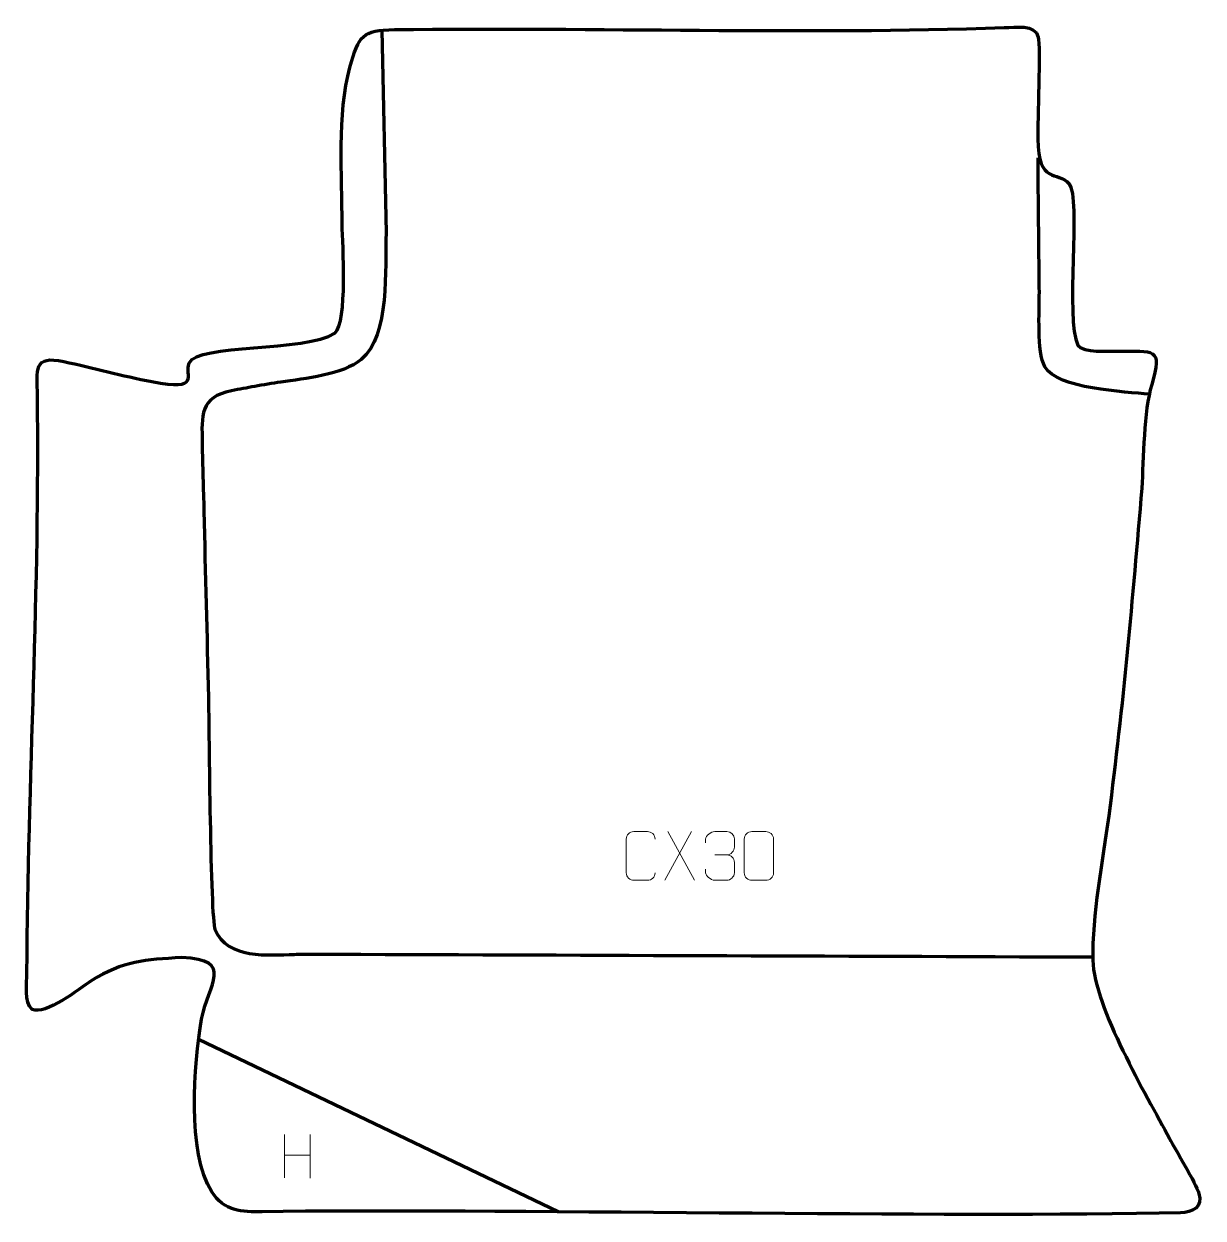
# Model space of a CAD drawing. Header units: millimetres. Extents: x -845 to -240, y 138 to 751.
import ezdxf

# ---------------------------------------------------------------- set-up
doc = ezdxf.new("R2010")
doc.units = ezdxf.units.MM
doc.header["$MEASUREMENT"] = 0
doc.layers.add('layer 2', color=7, linetype='Continuous')
doc.layers.add('layer 3', color=7, linetype='Continuous')

msp = doc.modelspace()

# ---------------------------------------------------------------- linework, layer by layer
at = {"layer": 'layer 2', "color": 142, "lineweight": 158}
for points, knots in [([(-661.4692, 747.8455), (-661.4692, 747.8455), (-659.2853, 643.7227), (-659.2853, 643.7227), (-659.2853, 643.7227), (-659.8817, 625.8627), (-657.3232, 591.002), (-672.1346, 578.6703), (-672.1346, 578.6703), (-681.4303, 570.931), (-701.4479, 568.8385), (-713.3377, 567.1128), (-713.3377, 567.1128), (-717.8388, 566.4181), (-722.3102, 565.6976), (-726.7947, 564.8997), (-726.7947, 564.8997), (-730.7707, 564.1809), (-734.7313, 563.4289), (-738.695, 562.6454), (-738.695, 562.6454), (-755.19, 559.3287), (-753.9885, 550.1199), (-753.7808, 535.6162), (-753.7808, 535.6162), (-753.6147, 524.0191), (-753.1761, 512.4406), (-752.908, 500.8474), (-752.908, 500.8474), (-752.1997, 468.9305), (-751.3065, 437.018), (-750.5785, 405.1014), (-750.5785, 405.1014), (-750.2806, 389.5312), (-749.6183, 291.9339), (-747.2342, 286.0651), (-747.2342, 286.0651), (-740.9397, 270.5705), (-719.7788, 272.8153), (-706.4514, 273.1739), (-706.4514, 273.1739), (-703.4049, 273.2411), (-700.3766, 273.2942), (-697.329, 273.3071), (-697.329, 273.3071), (-563.6774, 272.8236), (-430.0259, 272.3356), (-296.3743, 271.85)], [0, 0, 0, 0, 0.07692308, 0.07692308, 0.07692308, 0.07692308, 0.15384615, 0.15384615, 0.15384615, 0.15384615, 0.23076923, 0.23076923, 0.23076923, 0.23076923, 0.30769231, 0.30769231, 0.30769231, 0.30769231, 0.38461538, 0.38461538, 0.38461538, 0.38461538, 0.46153846, 0.46153846, 0.46153846, 0.46153846, 0.53846154, 0.53846154, 0.53846154, 0.53846154, 0.61538462, 0.61538462, 0.61538462, 0.61538462, 0.69230769, 0.69230769, 0.69230769, 0.69230769, 0.76923077, 0.76923077, 0.76923077, 0.76923077, 0.84615385, 0.84615385, 0.84615385, 0.84615385, 1, 1, 1, 1]), ([(-267.32, 560.8571), (-279.6133, 562.1778), (-314.6685, 563.5347), (-320.9517, 575.0224), (-320.9517, 575.0224), (-325.1011, 582.6089), (-323.7117, 603.6352), (-323.7672, 613.3664), (-323.7672, 613.3664), (-323.7672, 613.3664), (-323.7807, 615.7304), (-323.7807, 615.7304), (-323.7807, 615.7304), (-324.018, 637.9375), (-324.2393, 660.145), (-324.4545, 682.3523)], [0, 0, 0, 0, 0.2, 0.2, 0.2, 0.2, 0.4, 0.4, 0.4, 0.4, 0.6, 0.6, 0.6, 0.6, 1, 1, 1, 1])]:
    msp.add_open_spline(points, degree=3, knots=knots, dxfattribs=at)
msp.add_open_spline([(-570.8427, 140.9217), (-570.8427, 140.9217), (-755.6201, 229.3624), (-755.6201, 229.3624)], degree=3, dxfattribs=at)
at = {"layer": 'layer 3', "color": 242, "lineweight": 158}
msp.add_open_spline([(-810.76, 259.6355), (-794.0446, 269.8596), (-783.2462, 270.3811), (-764.2491, 271.5298), (-764.2491, 271.5298), (-736.7023, 270.2278), (-750.7112, 258.209), (-754.0565, 239.9341), (-754.0565, 239.9341), (-758.0239, 216.638), (-761.7966, 171.6135), (-748.8899, 151.1803), (-748.8899, 151.1803), (-742.6822, 141.3527), (-733.2998, 140.7725), (-722.9412, 140.935), (-722.9412, 140.935), (-613.1538, 142.6571), (-364.0286, 137.699), (-251.1841, 140.4253), (-251.1841, 140.4253), (-245.2439, 140.5688), (-239.6435, 143.3007), (-241.7966, 150.3065), (-241.7966, 150.3065), (-243.4828, 155.7929), (-253.4124, 172.0795), (-256.916, 178.5907), (-256.916, 178.5907), (-268.9114, 200.8779), (-295.5113, 246.0114), (-296.3532, 270.1098), (-296.3532, 270.1098), (-296.7834, 293.1935), (-291.1634, 320.9696), (-288.1212, 344.3038), (-288.1212, 344.3038), (-280.7387, 400.9292), (-275.8946, 455.8059), (-271.1623, 512.5925), (-271.1623, 512.5925), (-270.2534, 527.5021), (-270.2114, 552.4142), (-266.0562, 565.8461), (-266.0562, 565.8461), (-260.4277, 585.1108), (-264.6456, 582.9669), (-283.7731, 583.0453), (-283.7731, 583.0453), (-288.3128, 583.0639), (-301.1144, 582.1486), (-303.946, 586.0017), (-303.946, 586.0017), (-310.7322, 599.7476), (-302.2901, 661.7351), (-308.5224, 669.0054), (-308.5224, 669.0054), (-314.4815, 675.957), (-324.2684, 668.3683), (-324.5544, 692.103), (-324.5544, 692.103), (-324.6299, 700.4877), (-323.2375, 739.8648), (-324.2989, 744.263), (-324.2989, 744.263), (-325.9508, 751.1089), (-336.0132, 749.3645), (-341.7909, 749.1679), (-341.7909, 749.1679), (-445.3671, 745.6424), (-551.0323, 749.4797), (-654.9815, 748.1805), (-654.9815, 748.1805), (-671.6691, 747.8527), (-673.2568, 745.2296), (-677.8714, 728.7708), (-677.8714, 728.7708), (-684.6202, 704.6996), (-681.8367, 673.234), (-681.8721, 647.9347), (-681.8721, 647.9347), (-681.6861, 637.9898), (-678.9062, 597.8993), (-685.6849, 592.2594), (-685.6849, 592.2594), (-700.7081, 582.4708), (-756.37, 586.9709), (-760.4342, 576.9179), (-760.4342, 576.9179), (-763.096, 570.3339), (-753.7606, 562.5312), (-779.5885, 567.3458), (-779.5885, 567.3458), (-794.9586, 570.3041), (-809.6904, 574.4659), (-824.861, 577.7047), (-824.861, 577.7047), (-840.6358, 581.0725), (-838.5666, 573.3631), (-838.3944, 560.1153), (-838.3944, 560.1153), (-837.1204, 462.0958), (-843.2303, 362.3341), (-843.8348, 263.6599), (-843.8348, 263.6599), (-843.8658, 258.5966), (-845.366, 248.3258), (-841.0799, 244.9081), (-841.0799, 244.9081), (-834.3929, 241.6805), (-816.998, 255.4661), (-810.76, 259.6355)], degree=3, knots=[0, 0, 0, 0, 0.03448276, 0.03448276, 0.03448276, 0.03448276, 0.06896552, 0.06896552, 0.06896552, 0.06896552, 0.10344828, 0.10344828, 0.10344828, 0.10344828, 0.13793103, 0.13793103, 0.13793103, 0.13793103, 0.17241379, 0.17241379, 0.17241379, 0.17241379, 0.20689655, 0.20689655, 0.20689655, 0.20689655, 0.24137931, 0.24137931, 0.24137931, 0.24137931, 0.27586207, 0.27586207, 0.27586207, 0.27586207, 0.31034483, 0.31034483, 0.31034483, 0.31034483, 0.34482759, 0.34482759, 0.34482759, 0.34482759, 0.37931034, 0.37931034, 0.37931034, 0.37931034, 0.4137931, 0.4137931, 0.4137931, 0.4137931, 0.44827586, 0.44827586, 0.44827586, 0.44827586, 0.48275862, 0.48275862, 0.48275862, 0.48275862, 0.51724138, 0.51724138, 0.51724138, 0.51724138, 0.55172414, 0.55172414, 0.55172414, 0.55172414, 0.5862069, 0.5862069, 0.5862069, 0.5862069, 0.62068966, 0.62068966, 0.62068966, 0.62068966, 0.65517241, 0.65517241, 0.65517241, 0.65517241, 0.68965517, 0.68965517, 0.68965517, 0.68965517, 0.72413793, 0.72413793, 0.72413793, 0.72413793, 0.75862069, 0.75862069, 0.75862069, 0.75862069, 0.79310345, 0.79310345, 0.79310345, 0.79310345, 0.82758621, 0.82758621, 0.82758621, 0.82758621, 0.86206897, 0.86206897, 0.86206897, 0.86206897, 0.89655172, 0.89655172, 0.89655172, 0.89655172, 0.93103448, 0.93103448, 0.93103448, 0.93103448, 1, 1, 1, 1], dxfattribs=at)
at = {"layer": 'layer 3', "color": 250, "lineweight": 9}
for points, knots in [([(-521.1126, 315.0626), (-521.2524, 312.7392), (-522.9296, 311.2596), (-525.0773, 311.2488), (-525.0773, 311.2488), (-527.4092, 311.2492), (-529.7411, 311.2492), (-532.0726, 311.2488), (-532.0726, 311.2488), (-533.9976, 311.1434), (-535.9697, 313.0279), (-535.9585, 315.0452), (-535.9585, 315.0452), (-535.9581, 320.8153), (-535.9581, 326.585), (-535.9585, 332.3543), (-535.9585, 332.3543), (-535.9543, 334.4924), (-534.2076, 336.2116), (-532.0552, 336.1981), (-532.0552, 336.1981), (-529.7295, 336.1981), (-527.4034, 336.1981), (-525.0773, 336.1981), (-525.0773, 336.1981), (-523.1307, 336.2336), (-521.1393, 334.7421), (-521.1126, 332.3045)], [0, 0, 0, 0, 0.125, 0.125, 0.125, 0.125, 0.25, 0.25, 0.25, 0.25, 0.375, 0.375, 0.375, 0.375, 0.5, 0.5, 0.5, 0.5, 0.625, 0.625, 0.625, 0.625, 0.75, 0.75, 0.75, 0.75, 1, 1, 1, 1]), ([(-495.1729, 330.5141), (-495.1729, 330.5141), (-495.1729, 332.3713), (-495.1729, 332.3713), (-495.1729, 332.3713), (-495.1872, 334.1132), (-492.5227, 336.2313), (-490.4636, 336.2086), (-490.4636, 336.2086), (-488.3995, 336.2086), (-486.3355, 336.2086), (-484.2718, 336.2086), (-484.2718, 336.2086), (-482.0773, 336.2174), (-480.479, 334.3706), (-480.4346, 332.4585), (-480.4346, 332.4585), (-480.435, 331.0234), (-480.435, 329.5883), (-480.4346, 328.1528), (-480.4346, 328.1528), (-480.4832, 326.4993), (-482.0858, 324.2693), (-484.2841, 324.2793), (-484.2841, 324.2793), (-482.0804, 324.2681), (-480.4724, 322.4649), (-480.4184, 320.4054), (-480.4184, 320.4054), (-480.4188, 318.6207), (-480.4188, 316.836), (-480.4184, 315.0509), (-480.4184, 315.0509), (-480.4083, 312.9895), (-482.4632, 311.2264), (-484.2841, 311.2345), (-484.2841, 311.2345), (-486.3494, 311.2348), (-488.4146, 311.2348), (-490.4802, 311.2345), (-490.4802, 311.2345), (-492.6488, 311.246), (-495.1798, 313.6462), (-495.1984, 315.108), (-495.1984, 315.108), (-495.1984, 315.108), (-495.1984, 317.0166), (-495.1984, 317.0166)], [0, 0, 0, 0, 0.07692308, 0.07692308, 0.07692308, 0.07692308, 0.15384615, 0.15384615, 0.15384615, 0.15384615, 0.23076923, 0.23076923, 0.23076923, 0.23076923, 0.30769231, 0.30769231, 0.30769231, 0.30769231, 0.38461538, 0.38461538, 0.38461538, 0.38461538, 0.46153846, 0.46153846, 0.46153846, 0.46153846, 0.53846154, 0.53846154, 0.53846154, 0.53846154, 0.61538462, 0.61538462, 0.61538462, 0.61538462, 0.69230769, 0.69230769, 0.69230769, 0.69230769, 0.76923077, 0.76923077, 0.76923077, 0.76923077, 0.84615385, 0.84615385, 0.84615385, 0.84615385, 1, 1, 1, 1]), ([(-471.389, 336.2209), (-469.0229, 336.2209), (-466.6564, 336.2209), (-464.2899, 336.2209), (-464.2899, 336.2209), (-462.3094, 336.2565), (-460.2834, 334.7622), (-460.2563, 332.3201), (-460.2563, 332.3201), (-460.2567, 326.5627), (-460.2567, 320.8049), (-460.2563, 315.0467), (-460.2563, 315.0467), (-460.3984, 312.7191), (-462.1048, 311.2368), (-464.2899, 311.226), (-464.2899, 311.226), (-466.6623, 311.2264), (-469.0347, 311.2264), (-471.4067, 311.226), (-471.4067, 311.226), (-473.3652, 311.1204), (-475.3716, 313.0083), (-475.3602, 315.0293), (-475.3602, 315.0293), (-475.3598, 320.8099), (-475.3598, 326.5902), (-475.3602, 332.37), (-475.3602, 332.37), (-475.3559, 334.512), (-473.5788, 336.2345), (-471.389, 336.2209)], [0, 0, 0, 0, 0.11111111, 0.11111111, 0.11111111, 0.11111111, 0.22222222, 0.22222222, 0.22222222, 0.22222222, 0.33333333, 0.33333333, 0.33333333, 0.33333333, 0.44444444, 0.44444444, 0.44444444, 0.44444444, 0.55555556, 0.55555556, 0.55555556, 0.55555556, 0.66666667, 0.66666667, 0.66666667, 0.66666667, 0.77777778, 0.77777778, 0.77777778, 0.77777778, 1, 1, 1, 1])]:
    msp.add_open_spline(points, degree=3, knots=knots, dxfattribs=at)
for points in [[(-502.3926, 336.1984), (-502.3926, 336.1984), (-516.1332, 311.3026), (-516.1332, 311.3026)], [(-514.6786, 336.1984), (-514.6786, 336.1984), (-500.938, 311.2449), (-500.938, 311.2449)], [(-490.4632, 324.2689), (-490.4632, 324.2689), (-484.2668, 324.2689), (-484.2668, 324.2689)], [(-711.5142, 180.6169), (-711.5142, 180.6169), (-711.5142, 158.4242), (-711.5142, 158.4242)], [(-698.3985, 180.6169), (-698.3985, 180.6169), (-698.3985, 158.2666), (-698.3985, 158.2666)], [(-711.4967, 169.9745), (-711.4967, 169.9745), (-698.3985, 169.9745), (-698.3985, 169.9745)]]:
    msp.add_open_spline(points, degree=3, dxfattribs=at)

doc.saveas('drawing.dxf')
